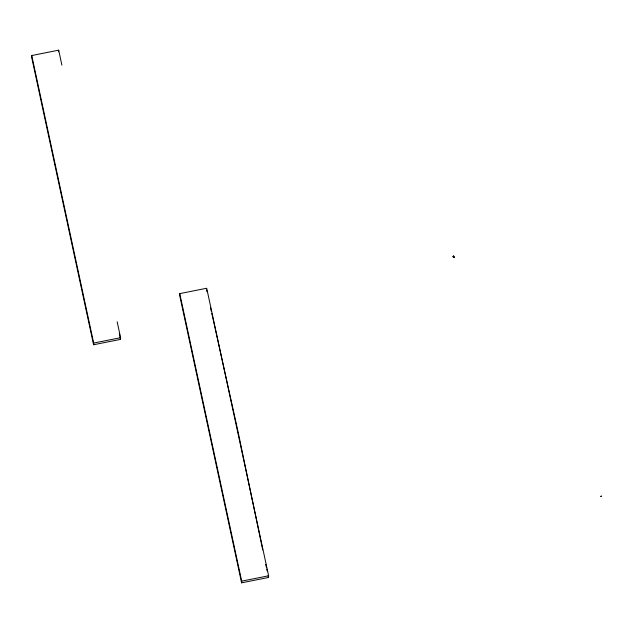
<?xml version="1.0" encoding="UTF-8"?>
<svg xmlns="http://www.w3.org/2000/svg" width="633" height="633" viewBox="0 0 633 633"><rect width="100%" height="100%" fill="white"/><g stroke="black" fill="none" stroke-linecap="round" stroke-linejoin="round"><path stroke-width="0.95" d="M61.892 65.167L58.687 50.173L31.753 55.538L31.65 57.215L93.581 344.748L120.515 339.383L120.618 337.698L117.168 321.793M58.584 51.859L58.687 50.173M93.581 344.748L93.684 343.062L31.753 55.538M179.764 293.617L179.661 295.302L241.592 582.827L268.527 577.462L268.629 575.785L206.698 288.252L179.764 293.617L241.695 581.141L241.592 582.827M452.959 256.721L453.402 256.302L454.494 257.623L452.959 256.721L453.402 256.302M93.684 343.062L120.618 337.698M241.695 581.141L268.629 575.785M453.307 256.5L454.494 257.623L453.426 255.677M210.504 307.741L211.375 311.523M211.81 313.414L237.866 430.804L262.711 549.911M206.595 289.938L206.999 291.805M265.71 564.383L266.311 567.184M266.715 569.059L267.118 570.926M268.123 575.595L268.527 577.462M119.281 333.623L120.515 339.383M601.31 496.066L600.867 496.486L601.31 496.066"/></g></svg>
